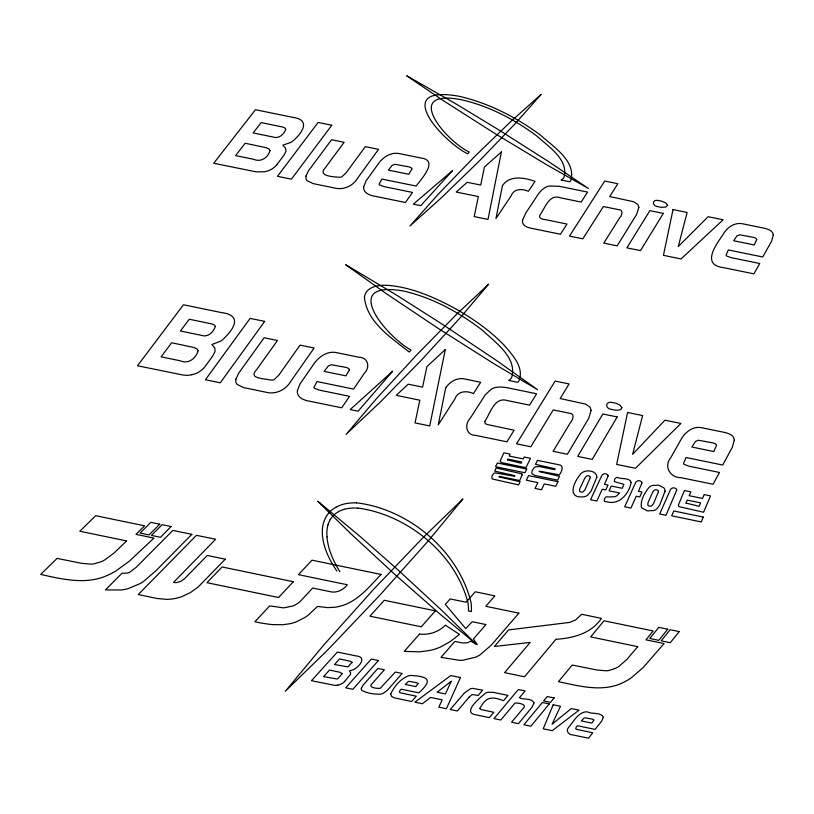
<?xml version="1.0" encoding="UTF-8"?>
<svg xmlns="http://www.w3.org/2000/svg" width="814" height="814" viewBox="0 0 814 814"><rect width="100%" height="100%" fill="white"/><g stroke="black" fill="none" stroke-linecap="round" stroke-linejoin="round"><path stroke-width="1.22" d="M554.985 468.813L535.531 464.326L537.454 460.348L558.709 464.733C564.621 465.048 561.65 472.242 559.31 474.806L539.326 471.174A4.111 3.856 26.3 0 0 539.122 471.571L559.493 476.302L557.661 480.158L534.991 475.468L532.346 473.982A2.605 2.442 25.5 0 1 531.837 472.903L532.112 470.706L534.076 467.775A5.769 5.413 25.8 0 1 535.836 466.778L539.306 466.534L554.599 469.668L554.894 469.057M276.811 164.733L283.913 155.301L285.958 151.343L285.602 148.25L282.814 145.187L290.74 142.43A16.026 13.777 0.3 0 0 292.928 140.954C302.513 132.723 310.948 119.882 293.121 117.409L255.474 109.717L213.706 163.258L256.166 171.856L264.642 171.764A19.587 16.931 -1.1 0 0 276.841 164.754M344.709 681.399L350.549 674.277L350.58 672.629L349.328 671.001L353.296 669.739A10.368 10.246 -53.4 0 0 355.423 668.416C361.508 664.55 365.852 656.532 355.799 655.87L337.383 652.055L311.477 680.728L334.92 685.398A8.496 8.354 -57.2 0 0 336.263 685.378L337.769 685.144M191.789 374.766L187.474 375.386L182.733 374.969L137.495 365.771L183.455 304.772L221.255 312.535C242.491 315.181 234.646 328.449 222.771 339.591A17.175 15.517 -8.4 0 1 220.401 341.28L211.854 344.505L214.764 347.924L215.079 351.414L212.8 355.922L204.986 366.666A21.022 19.068 -11.1 0 1 191.789 374.715M356.42 502.808C408.77 508.943 458.658 550.997 471.031 602.594A44.068 43.437 30.9 0 1 471.347 611.558L468.447 610.958A41.29 40.7 31.1 0 0 467.999 602.94C455.555 553.673 407.6 514.814 357.855 508.048M561.284 180.036L569.82 181.776A12.037 10.419 15.2 0 0 570.756 180.586C576.627 161.019 552.553 146.255 540.333 134.951C515.862 117.094 488.247 102.788 458.547 96.164C391.249 84.463 441.778 140.893 467.684 153.836L469.281 152.065C445.278 140.649 401.526 88.095 461.691 99.796C488.848 106.003 514.061 119.22 536.375 135.663C547.883 146.215 569.017 159.33 563.98 177.421A11.376 9.839 14.8 0 1 561.273 180.026M336.904 571.113C330.046 560.958 324.318 549.684 322.639 537.423A52.493 50.926 2.5 0 1 322.395 534.9L322.354 529.802A33.16 32.143 -2.3 0 1 323.26 523.829A17.308 16.728 -5.5 0 1 323.758 522.15L324.949 519.067A17.033 16.453 -5.1 0 1 325.834 517.277A25.773 24.949 -3.8 0 1 330.189 511.579M339.906 571.733C333.364 561.161 328.032 549.47 326.984 536.955M344.739 681.43A12.485 12.281 -55.7 0 1 337.759 685.083M327.065 536.945A35.806 34.727 -0.7 0 1 327.91 524.949M327.991 524.969A13.431 12.993 -5.3 0 1 328.439 523.565L328.948 522.191A21.5 20.635 -9.8 0 0 329.182 521.693L329.497 521.031A13.126 12.688 -5 0 1 330.25 519.586M330.23 519.566A20.899 20.238 -3.9 0 1 333.882 515.089M333.781 514.987A25.265 24.491 -3.6 0 1 338.573 511.66M338.532 511.589A28.551 27.696 -3.5 0 1 344.078 509.381M344.047 509.259A42.063 40.944 -4.1 0 1 357.845 508.16M342.531 504.395A46.836 45.594 -3.9 0 1 356.42 502.879M335.928 507.203A33.812 32.794 -3.4 0 1 342.562 504.507M330.087 511.477A29.63 28.714 -3.6 0 1 335.978 507.285M390.71 694.006L391.453 696.265L394.19 697.812L411.701 701.515L416.3 696.204L400.315 692.806L399.267 691.992L399.888 690.628L401.149 689.183L418.793 692.846C431.685 681.287 430.199 676.536 412.006 675.549A10.236 10.094 80.7 0 0 408.842 675.681C400.692 678.571 394.2 686.375 390.71 694.006M342.155 673.656L337.871 678.622A3.327 3.266 -57 0 1 336.894 678.968L323.565 676.638L329.497 670.044L339.814 672.232L342.155 673.656M484.798 421.56L485.175 423.514L486.925 424.45L514.102 430.199L506.919 441.829L475.712 435.409C465.74 435.287 464.326 424.318 470.299 418.142L485.348 394.709L491.453 389.082A15.649 14.53 17.7 0 1 495.665 387.433L500.539 386.955L506.298 387.545L536.619 393.783L529.599 405.138L507.458 400.59C494.474 396.438 490.527 412.912 484.818 421.479M658.455 491.697L653.449 503.785L651.699 505.799A3.46 3.185 35.6 0 1 649.145 506.064L648.239 505.565A1.638 1.516 35.7 0 1 647.812 504.995L648.005 502.655L652.838 491.819L654.395 490.181A3.521 3.236 35 0 1 656.654 489.825L657.844 490.374A1.669 1.526 34.9 0 1 658.272 490.944L658.455 491.697M678.449 504.995L678.489 505.738A1.659 1.516 36.9 0 0 678.998 506.613L703.571 512.24L710.541 495.909L704.151 494.597L702.502 498.443L689.173 495.695L690.842 491.849L684.421 490.527L678.449 504.995M631.135 482.356C629.222 493.467 619.586 505.179 607.183 501.902A36.762 33.954 30.7 0 1 606.043 501.699C602.207 502.401 605.077 495.523 607.376 496.805A18.753 17.359 31.7 0 0 608.323 496.988L614.733 496.723A9.422 8.73 32.5 0 0 616.717 495.828L619.668 492.999L609.055 490.811L611.243 486.029L622.222 488.298L623.89 484.34L614.804 481.766A1.587 1.465 32.1 0 1 614.438 481.186L614.58 479.405A3.989 3.683 32.2 0 1 615.923 477.899A3.348 3.093 32.2 0 1 617.633 477.452C621.224 479.487 629.517 477.238 631.135 482.356M773.3 234.941L771.58 241.28L762.728 256.98L728.316 249.939L726.098 255.036A1.628 1.404 25 0 0 726.607 255.983L731.023 257.611L759.777 263.502L753.876 273.85L723.768 267.684C701.169 265.11 715.384 245.584 722.974 234.697C726.78 227.493 734.839 221.805 743.243 223.921L764.081 228.174C767.714 229.09 772.954 230.423 773.3 234.941M364.418 297.018C366.585 322.059 391.198 337.749 409.249 352.014L410.999 350C385.775 336.396 339.021 279.375 403.897 291.117C432.875 297.812 459.574 312.515 482.936 330.667C495.441 342.552 517.511 357.722 511.67 377.493A12.108 11.152 16.6 0 1 508.74 380.474L517.826 382.346A12.821 11.803 17.3 0 0 518.854 380.983C524.765 367.236 511.823 354.222 503.561 344.607C488.349 329.029 470.146 316.656 451.058 306.308C431.634 296.225 410.907 287.423 388.909 285.429C379.884 284.676 366.239 285.989 364.418 297.018M641.941 482.926L638.461 491.3L641.981 492.022L639.773 496.957L636.253 496.235L630.942 508.058L624.694 506.766L635.632 482.549A4.182 3.846 33.6 0 1 639.804 480.789L641.483 481.715A1.943 1.791 33.5 0 1 641.849 482.397L641.941 482.926M676.719 490.109L665.994 515.282L659.686 513.98L670.533 489.458A4.243 3.877 35.6 0 1 674.531 487.932L676.261 488.888A1.923 1.76 35.5 0 1 676.627 489.57L676.719 490.109M363.654 186.854C362.963 193.203 370.441 195.584 375.417 196.367L405.423 202.503L412.515 192.43L383.862 186.559L379.538 184.951A1.608 1.414 5.3 0 1 379.11 184.025L381.908 179.06L416.188 186.07C420.197 179.935 439.916 160.104 420.604 157.947L399.847 153.704C391.147 151.658 382.784 157.173 378.072 164.143L366.056 180.881L363.654 186.854M734.279 439.957L732.366 447.161L722.71 465.048L686.049 457.509L683.607 463.308A1.75 1.587 33.9 0 0 684.147 464.377L688.848 466.157L719.484 472.476L713.044 484.269L680.942 477.665C670.38 477.889 663.43 466.432 670.644 457.895L680.555 440.313C684.554 432.427 693.05 425.559 702.35 427.859L724.531 432.417C728.499 433.363 734.075 435.032 734.279 439.957M756.705 239.55L754.242 244.963L733.668 240.761L736.924 235.897L739.59 234.808L753.754 237.393L756.104 238.38L756.705 239.55M608.078 475.956L604.517 484.31L608.027 485.032L605.769 489.947L602.248 489.224L596.825 501.027L590.577 499.735L601.77 475.579A4.172 3.867 31.2 0 1 605.952 473.819L607.631 474.745A1.933 1.791 31.1 0 1 607.997 475.417L608.078 475.956M667.633 205.25L665.689 207.112L661.131 207.295A15.934 13.665 20.3 0 1 658.434 206.746C651.18 206.278 652.075 198.392 659.33 200.743A16.046 13.848 20.8 0 1 662.016 201.292L665.771 202.93L667.633 205.25M522.232 474.735L519.719 480.545L499.715 476.424L498.911 476.912L520.115 481.715L518.569 484.89L492.45 479.008A2.32 2.198 21.7 0 1 491.88 478.194L492.012 475.824L493.701 473.555A4.518 4.274 22 0 1 495.116 472.873L514.652 476.302L514.936 475.691L494.668 471.123L496.214 467.999L521.896 473.85A1.394 1.313 24.4 0 1 522.212 474.491L522.232 474.735M638.858 207.326L636.66 214.347L617.175 245.859L603.805 243.121L619.586 217.948C622.466 215.069 623.636 209.31 617.897 209.503L603.367 206.532L582.844 238.828L569.485 236.091L604.741 181.034L617.857 183.71L609.717 196.54L633.536 201.73L637.81 204.446L638.858 207.326M716.513 445.38L713.807 451.546L691.9 447.039L695.441 441.493L698.3 440.221L713.379 442.969L715.882 444.068L716.513 445.38M621.896 407.672C621.316 410.602 617.195 410.225 614.916 410.063A17.002 15.456 26.1 0 1 612.047 409.483C604.293 408.943 605.341 400.183 613.095 402.686A17.135 15.67 27.3 0 1 615.964 403.266L619.942 405.067L621.896 407.672M479.863 708.516L481.043 709.574L493.844 712.281L489.367 717.622L474.359 714.509C462.688 711.507 481.308 696.672 485.724 693.019A9.89 9.575 65.1 0 1 487.962 692.256L493.284 692.358L507.997 695.4L503.561 700.691C491.951 696.428 486.721 696.479 480.525 707.285A16.351 15.781 67.7 0 0 480.107 707.824L479.863 708.516M500.264 460.734L500.559 461.925L502.452 462.82L525.936 467.684L530.504 458.302L524.226 457.01L523.28 458.943L509.177 456.033L510.134 454.11L503.876 452.818L500.264 460.734M297.395 390.618C296.388 397.497 304.283 400.488 309.768 401.241L341.738 407.824L349.521 396.326L319.007 390.038L314.418 388.278A1.72 1.597 -2 0 1 313.98 387.23L317.073 381.573L353.591 389.092L364.204 373.433C370.421 367.511 368.366 357.265 358.872 357.234L336.782 352.696C327.177 350.478 318.294 357.122 313.288 364.764L300.081 383.842L297.395 390.618M534.015 702.848L532.071 707.112L518.437 723.656L511.589 722.232L522.557 709.035C528.428 704.293 518.528 702.879 515.018 703.021L500.844 720.003L493.996 718.589L518.335 689.509L525.132 690.913L519.434 697.74C523.402 700.06 531.786 697.74 534.015 702.848M591.137 410.378L588.675 418.345L567.368 454.273L553.113 451.343L570.39 422.639C573.3 419.485 575.091 412.973 568.711 413.095L553.245 409.92L530.789 446.744L516.544 443.813L555.128 381.074L569.088 383.943L560.185 398.545L585.551 404.11L590.069 407.132L591.137 410.378M590.333 477.594L584.818 490.109L583.017 491.89A3.164 2.951 30.7 0 1 581.654 492.144A3.358 3.134 30.7 0 1 580.82 492.002L579.944 491.544A1.496 1.404 30.8 0 1 579.558 490.995L579.68 489.051L584.798 478.083L586.762 475.987A3.185 2.961 30.2 0 1 588.949 475.864L589.814 476.332A1.516 1.404 30.2 0 1 590.201 476.872L590.333 477.594M665.069 491.218L659.737 504.955L656.939 508.77A10.989 10.104 35.4 0 1 653.856 510.531L647.364 510.846L642.195 508.129A5.016 4.619 35.6 0 1 641.198 506.227C640.883 499.369 644.841 492.368 649.196 487.22A10.979 10.073 35.2 0 1 652.258 485.49L658.719 485.175L663.858 487.861A4.986 4.569 35 0 1 664.855 489.743L665.069 491.218M593.854 720.095L591.9 723.117L581.318 720.919L584.106 718.06A2.757 2.605 60.4 0 1 584.879 717.826L592.5 719.138L593.854 720.095M686.029 503.083L699.134 506.308L700.6 502.869L687.26 500.111L686.039 502.991M603.347 717.327L601.648 721.173L595.105 729.395L577.421 725.732L576.241 727.197L575.681 728.571L576.77 729.395L592.785 732.793L588.461 738.176L573.036 734.981C569.19 735.062 565.323 731.155 568.396 727.614C573.209 722.262 576.861 714.112 584.421 712.067A10.48 9.88 60.5 0 1 587.566 711.935C591.829 714.397 600.936 711.894 603.347 717.327M596.876 477.126L591.188 490.893L587.647 495.227A10.572 9.87 30.5 0 1 584.462 496.682C566.249 499.42 573.443 481.827 581.43 473.199A10.633 9.89 30.5 0 1 585.317 471.235C589.672 470.166 596.794 471.581 596.876 477.126M361.335 688.359L361.294 688.888A2.137 2.106 -72 0 0 361.782 690.262C367.033 693.497 373.921 694.2 380.067 694.23A11.06 10.938 -79.7 0 0 383.292 693.274L387.718 689.916L402.157 673.473L395.319 672.059L380.372 688.166A3.164 3.134 -80.3 0 1 379.497 688.379C376.444 688.43 367.246 687.677 372.313 683.414L384.361 669.78L377.879 668.436L363.186 685.042L361.335 688.359M352.045 662.352L348.321 666.483A3.541 3.5 -54.4 0 1 347.415 666.788L334.473 664.529L339.489 658.953L350.244 661.202L352.045 662.352M417.969 683.638L415.862 686.619L405.301 684.432L408.231 681.603A2.696 2.666 81 0 1 409.035 681.369L416.646 682.692L417.969 683.638M270.024 150.549C268.162 157.753 260.724 162.546 253.632 159.3L235.602 155.606L245.167 143.244L266.249 147.721L269.119 148.982L270.024 150.549M522.578 220.106C521.316 225.193 527.177 227.564 531.166 228.246L560.449 234.249L567.012 224.054L545.37 219.617C542.633 219.668 537.403 217.806 540.313 214.479C545.319 207.478 549.287 193.691 560.368 197.812L581.165 202.065L587.576 192.084L559.096 186.264L549.135 186.05A14.693 12.81 15.3 0 0 545.217 187.474L541.737 190.018L538.522 193.783L525.844 212.942L522.578 220.106M198.056 350.712C196.042 358.465 188.227 364.469 180.311 360.806L161.101 356.847L171.642 342.755L194.078 347.558L197.12 348.952L198.056 350.712M507.407 459.869L521.143 463.237L521.764 461.976L507.743 459.096L507.407 459.869M305.972 176.017L305.881 178.134A5.667 4.945 1.4 0 0 307.193 180.728L313.237 183.628L334.228 187.932C342.948 190.273 352.513 186.457 357.193 178.734L378.541 149.349L365.323 146.642L346.021 172.975L341.738 176.872A4.803 4.192 3 0 1 340.14 177.269C334.798 176.913 316.911 176.526 325.224 167.837L344.119 142.308L331.583 139.743L308.435 170.848L305.972 176.017M235.928 379.08L235.775 381.461A6.064 5.586 -8.4 0 0 237.118 384.381L243.528 387.586L265.883 392.206C275.508 394.821 285.714 389.977 290.659 381.512L314.112 348.026L300.03 345.136L278.836 375.142L274.165 379.599A5.138 4.731 -5.7 0 1 272.446 380.077L269.78 379.914C264.519 378.408 247.415 378.917 256.695 369.587L277.462 340.496L264.123 337.749L238.675 373.199L235.928 379.08M411.904 169.017L408.821 174.298L388.329 170.106L392.155 165.374L394.973 164.316L409.116 166.901L411.406 167.877L411.904 169.017M349.348 369.861L345.95 375.865L324.125 371.377L328.317 365.974L331.359 364.753L346.418 367.49L348.85 368.569L349.348 369.861M285.673 129.345C283.954 134.575 278.592 139.133 272.873 136.976L253.154 132.936L261.182 122.578L282.723 127.055L285.165 128.164L285.673 129.345M215.283 326.567C213.4 332.214 207.804 337.729 201.414 335.337L180.423 331.023L189.255 319.22L212.179 324.013L214.774 325.244L215.283 326.567M502.37 185.877L495.97 218.498L511.223 195.706C513.929 188.37 522.303 188.634 528.418 191.28L535.022 181.339C524.613 177.727 509.472 174.623 502.37 185.877M501.404 151.953L488.003 219.414L474.216 216.595L478.337 196.571L456.206 192.043L467.195 182.295L480.708 185.063L484.432 167.002L501.404 151.953M445.706 387.81L438.258 424.806L454.985 398.809C457.763 390.832 466.687 390.455 473.443 393.589L480.677 382.275L465.201 379.09C457.519 377.055 449.959 381.603 445.706 387.81M445.299 349.481L429.721 425.936L415.028 422.914L419.821 400.203L396.255 395.35L408.18 384.188L422.578 387.149L426.892 366.687L445.299 349.481M627.584 412.484L616.656 464.428L635.449 468.294L680.931 423.453L664.936 420.166L632.62 454.334L642.602 415.567L627.584 412.484M673.025 209.564L663.441 255.331L681.074 258.944L723.127 219.8L708.099 216.728L678.245 246.591L687.128 212.444L673.025 209.564M553.205 704.771L543.233 728.795L552.268 730.667L579.069 710.134L571.316 708.526L552.075 724.226L560.49 706.287L553.205 704.771M703.296 517.073L701.241 521.916L671.703 515.832L673.809 510.989L703.296 517.073M460.459 677.553L446.408 708.719L438.848 707.152L442.165 699.857L430.514 697.435L422.374 703.734L414.855 702.177L450.803 675.559L460.459 677.553M451.241 681.287L445.411 693.955L437.098 692.226L451.241 681.287M557.966 481.685L555.779 486.294L544.271 483.923L541.473 489.763L535.042 488.441L537.851 482.6L526.332 480.229L528.571 475.62L557.966 481.685M526.719 469.047L524.918 472.761L495.543 466.707L497.385 463.003L526.719 469.047M617.175 416.921L592.205 459.391L577.696 456.41L602.869 413.98L617.175 416.921M663.329 213.38L640.486 250.631L626.872 247.843L649.887 210.633L663.329 213.38M264.672 321.377L220.279 382.814L205.423 379.751L250.102 318.386L264.672 321.377M331.797 125.244L291.412 179.161L277.472 176.312L318.111 122.446L331.797 125.244M637.708 646.652L626.861 659.452L618.732 666.544A27.513 25.926 49.8 0 1 615.099 668.487L609.401 670.349A21.774 20.513 50.6 0 1 606.023 670.787L596.927 670.003L572.211 665.038L558.445 681.684C579.568 686.1 603.367 692.755 623.85 682.193A71.266 67.369 46.5 0 0 631.094 677.97L643.202 667.49L664.061 643.579L645.96 639.835L653.154 630.952L603.998 620.787L590.649 636.914L637.708 646.652M462.79 499.074L428.052 541.147L379.924 595.115L328.317 649.328L285.297 691.289L323.687 645.075L373.565 589.387L423.504 537.148L462.79 499.074M488.522 284.289L460.531 317.379L421.856 359.615L380.504 401.831L346.123 434.35L376.567 398.555L416.432 355.189L456.664 314.265L488.522 284.289M679.212 631.583L670.278 642.714L661.192 640.842L670.156 629.71L679.212 631.583M667.755 629.212L658.78 640.343L649.776 638.481L658.78 627.36L667.755 629.212M549.236 703.947L530.881 726.23L523.901 724.786L542.307 702.513L549.236 703.947M554.171 697.964L550.539 702.36L543.62 700.925L547.252 696.53L554.171 697.964M540.944 94.577L515.191 123.657L479.599 160.694L441.575 197.609L409.971 225.977L437.84 194.678L474.46 156.715L511.518 120.869L540.944 94.577M555.952 639.295L524.511 676.78L504.588 672.659L530.189 642.399L494.403 646.489L508.587 629.914L569.769 622.395L575.651 619.922L581.623 614.275L601.414 618.365C591.29 633.557 573.107 638.156 555.952 639.295M469.057 697.242L457.366 710.988L450.244 709.513L464.407 692.968L470.472 688.766A9.178 8.923 66.4 0 1 472.751 688.39L482.671 690.16L478.194 695.431L472.629 694.607A3.358 3.266 66.5 0 0 471.611 694.912L469.057 697.242M518.884 613.135L491.391 645.044L480.168 654.792A34.147 33.425 44.4 0 1 475.417 657.234L462.983 660.205A30.077 29.467 46 0 1 459.259 660.296L441.025 657.356L454.884 641.422L462.413 642.958L466.544 642.877A10.826 10.602 46.9 0 0 468.976 642.124L470.726 641.147L477.299 644.647L473.433 638.909L485.999 624.572L472.212 621.713L465.72 628.561L445.319 604.415L450.162 598.931L466.127 602.228L475.274 591.798L494.881 595.848L485.795 606.298L518.884 613.135M392.582 371.306L358.109 411.192L350.193 409.564L392.582 371.306M435.378 610.856L421.276 626.811L369.912 616.178L384.269 600.274L435.378 610.856M419.505 634.096L404.263 651.363L420.044 651.841L430.616 650.305A56.593 55.749 22.3 0 0 440.486 646.988L449.989 641.737L459.462 634.432L445.411 625.183C438.644 631.918 428.978 635.235 419.505 634.096M378.408 660.51L352.838 689.305L345.675 687.82L371.306 659.045L378.408 660.51M452.381 170.747L420.787 205.657L413.359 204.131L452.381 170.747M381.084 574.45C369.312 586.65 357.957 601.292 340.852 606.003A42.45 41.372 -12.9 0 1 334.249 607.305L327.34 607.6L317.511 606.43L308.292 615.069A42.216 40.873 -24.6 0 1 304.599 617.633L296.693 621.642A42.409 41.046 -24.8 0 1 289.906 623.728L282.662 624.745L272.527 624.592A113.797 108.842 -13.4 0 1 269.068 624.216L262.474 623.27A129.477 123.453 -11.6 0 1 257.682 622.364L255.555 621.876A29.263 28.236 -28.7 0 1 254.904 621.703L269.739 605.87L283.638 607.875L293.132 605.931A23.118 22.395 -24.9 0 0 302.157 599.389L312.688 588.044L329.68 591.564C336.416 593.447 343.182 590.018 347.334 584.767L298.433 574.653L312.006 560.174L381.084 574.45M293.355 581.725L278.561 597.507L206.929 582.682L222.08 566.982L293.355 581.725M126.608 540.923L113.746 553.276L104.457 560.103A27.737 25.478 -28.8 0 1 100.468 561.965L94.383 563.736A21.958 20.167 -29.3 0 1 90.873 564.143L81.675 563.339L57.072 558.394L40.7 574.44C62.342 579.222 86.335 585.124 107.54 575.294A72.314 66.056 -27.1 0 0 115.537 571.235L129.355 561.151L153.988 538.095L135.989 534.371L144.577 525.803L95.686 515.7L79.803 531.247L126.608 540.923M225.295 559.187L198.209 586.945L190.313 592.653L181.797 596.652A44.404 41.656 -28.2 0 1 166.687 599.369L157.346 598.524L138.248 594.566L196.469 535.307L215.618 539.265L173.606 582.346L174.359 582.509A9.219 8.679 -30 0 0 176.648 582.59L180.535 581.481L184.422 578.835L207.244 555.463L225.295 559.187M191.839 534.35L156.41 570.288L143.844 581.227A44.831 41.504 -28.9 0 1 139.754 583.77L128.388 588.522A46.357 42.888 -28.9 0 1 121.276 589.997L105.444 589.896L121.988 573.26L127.167 573.066A10.602 9.849 -30.3 0 0 129.772 572.211L136.345 567.205L172.843 530.423L191.839 534.35M171.143 526.556L160.47 537.291L151.435 535.429L162.139 524.694L171.143 526.556M159.748 524.196L149.033 534.93L140.079 533.078L150.824 522.354L159.748 524.196M409.605 77.391L406.715 75.824L444.658 101.506L495.034 133.588L546.906 164.916L588.43 188.482L548.921 161.813L497.893 129.355L455.301 103.52L409.605 77.391M348.758 266.483L345.716 264.754L385.683 293.243L438.838 328.815L493.65 363.563L537.586 389.692L495.858 360.042L441.971 324.013L397.008 295.39L348.758 266.483M320.258 503.256L317.714 501.231L350.234 533.17L393.935 573.605L439.458 613.634L476.332 644.2L442.124 610.704L397.67 569.617L360.419 536.762L320.258 503.256"/></g></svg>
